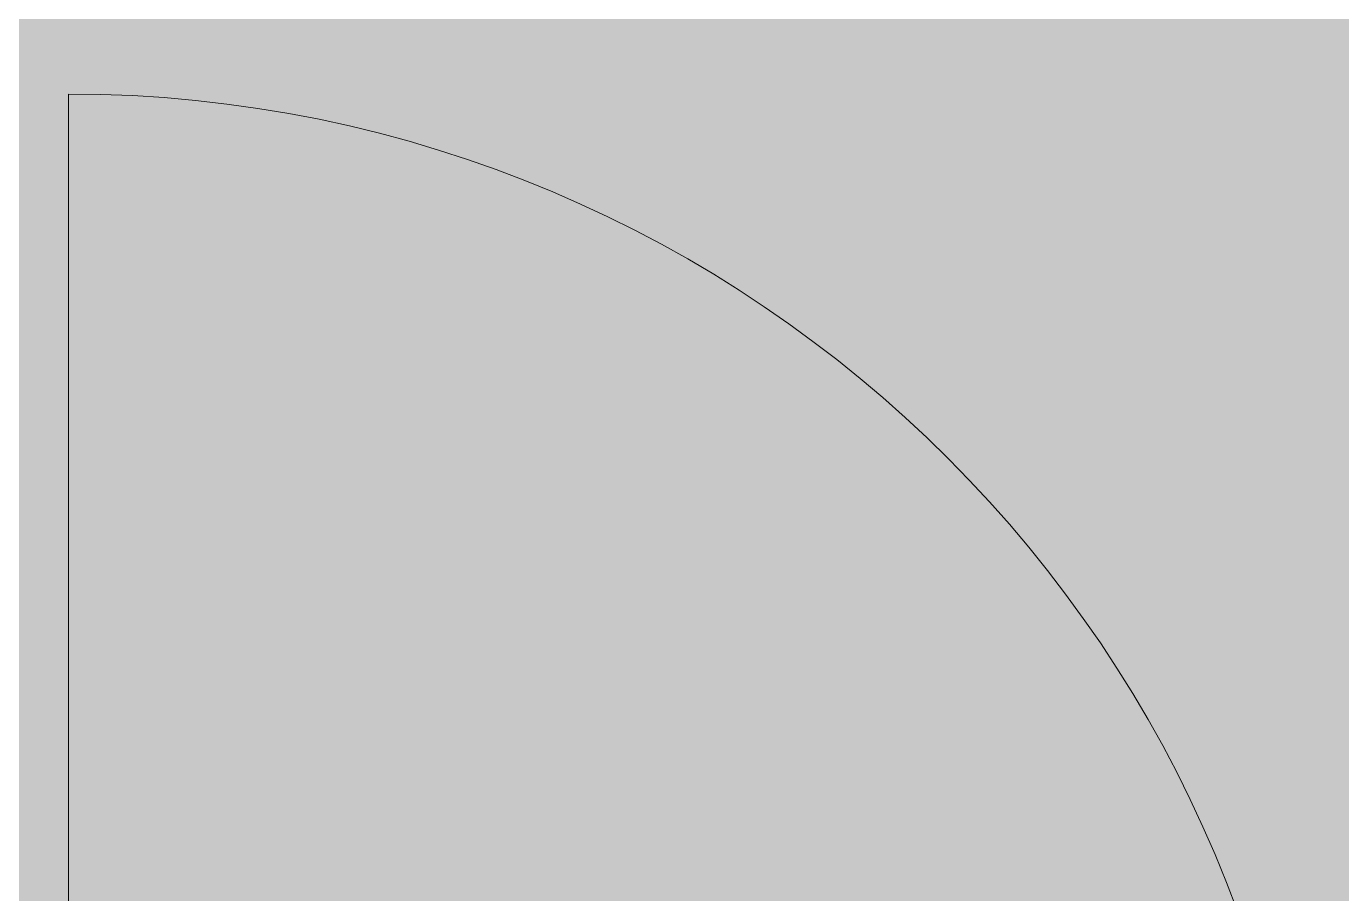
# Model space of a CAD drawing. Header units: inches. Extents: x -1551 to 2054, y 9767 to 12269.
# Drawn here: x 1077.71 to 1114.83, y 11294.2 to 11318.67 of the extents above; entities that cross this region are included whole.
import ezdxf

# ---------------------------------------------------------------- set-up
doc = ezdxf.new("R2010")
doc.units = ezdxf.units.IN
doc.header["$MEASUREMENT"] = 0
for name, color, linetype, lineweight in [('0-1', 7, 'Continuous', 5), ('0-2', 7, 'Continuous', 9), ('A-AREA-PATT-2', 254, 'Continuous', 9), ('A-DOOR-1', 7, 'Continuous', 9)]:
    doc.layers.add(name, color=color, linetype=linetype, lineweight=lineweight)

# ---------------------------------------------------------------- blocks, each defined once
blk = doc.blocks.new('Bayer Built Door - VISTAGRANDE FLUSH - 37-1_2__ x 81-3_4__ - 1ST FLOOR-3294966-KEY PLAN - 1ST FLOOR')
at = {"layer": 'A-DOOR-1'}
blk.add_line((17.562, -1.156), (17.562, -36.281), dxfattribs=at)
blk.add_arc((17.562, -1.156), 35.125, 180, 270, dxfattribs=at)
blk = doc.blocks.new('CTR - 1st Phase - Shell_rvt-1-KEY PLAN - 1ST FLOOR')
at = {"layer": '0-2', "rotation": 180}
blk.add_blockref('Bayer Built Door - VISTAGRANDE FLUSH - 37-1_2__ x 81-3_4__ - 1ST FLOOR-3294966-KEY PLAN - 1ST FLOOR', (-2868.324, 11280.477), dxfattribs=at)

msp = doc.modelspace()

# ---------------------------------------------------------------- hatches: boundary and pattern name
at = {"layer": 'A-AREA-PATT-2'}
h = msp.add_hatch(color=256, dxfattribs=at)
h.paths.add_polyline_path([(1077.706, 11282.102), (1077.831, 11282.102), (1077.831, 11284.914), (1078.456, 11284.914), (1078.456, 11282.102), (1114.456, 11282.102), (1114.456, 11284.914), (1115.081, 11284.914), (1115.206, 11284.914), (1133.456, 11284.914), (1133.456, 11288.841), (1133.63, 11288.841), (1133.63, 11284.914), (1141.282, 11284.914), (1141.282, 11288.841), (1141.456, 11288.841), (1141.456, 11284.914), (1214.056, 11284.914), (1214.056, 11305.727), (1241.931, 11305.727), (1241.931, 11284.914), (1245.806, 11284.914), (1245.806, 11622.614), (1241.743, 11622.614), (1241.743, 11624.552), (1241.118, 11624.552), (1241.118, 11626.239), (1206.368, 11626.239), (1206.368, 11624.552), (1205.743, 11624.552), (1205.743, 11622.614), (1180.081, 11622.614), (1180.081, 11640.614), (1052.706, 11640.614), (1052.706, 11284.914), (1077.706, 11284.914), (1077.706, 11284.289)], flags=0)
h.paths.add_polyline_path([(1141.108, 11289.015), (1133.804, 11289.015), (1133.804, 11289.189), (1141.108, 11289.189)], flags=0)
h.paths.add_polyline_path([(1239.993, 11586.614), (1239.993, 11622.614), (1241.743, 11622.614), (1241.743, 11586.614)], flags=0)

# ---------------------------------------------------------------- block references
at = {"layer": '0-1'}
msp.add_blockref('CTR - 1st Phase - Shell_rvt-1-KEY PLAN - 1ST FLOOR', (3964.779, 0), dxfattribs=at)

doc.saveas('drawing.dxf')
